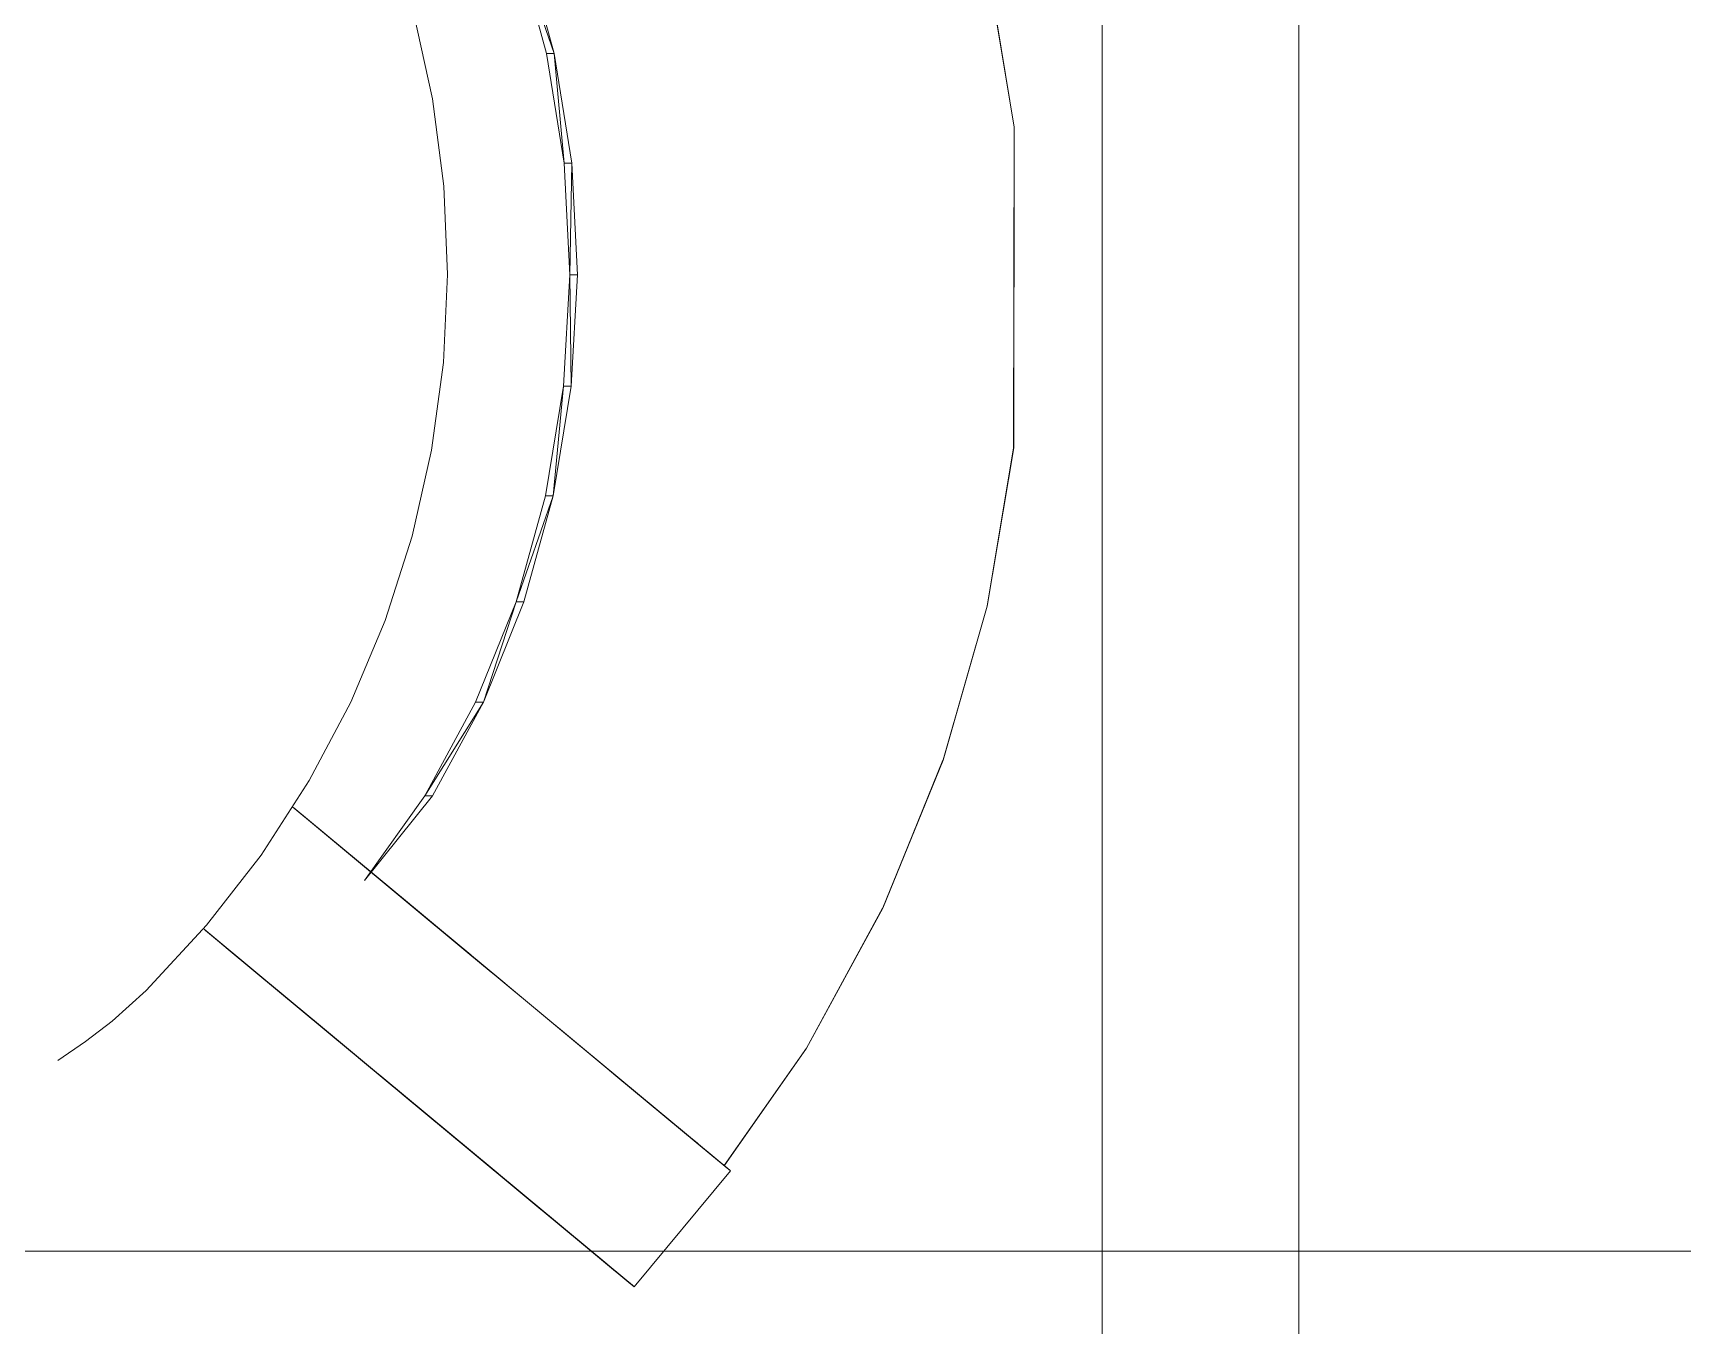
# Model space of a CAD drawing. Extents: x -566 to 72611, y -487 to 32334.
# Drawn here: x 146.07 to 158.41, y 104.58 to 114.25 of the extents above; entities that cross this region are included whole.
import ezdxf

# ---------------------------------------------------------------- set-up
doc = ezdxf.new("R2010")
doc.units = 0
doc.header["$LTSCALE"] = 0.5
doc.header["$MEASUREMENT"] = 0
doc.layers.add('ceilling', color=141, linetype='CONTINUOUS', lineweight=18)
doc.layers.add('floor', color=7, linetype='CONTINUOUS', lineweight=5, true_color=0xcfcfcf)
doc.layers.add('layout', color=7, linetype='CONTINUOUS', lineweight=5, true_color=0xcfcfcf)

msp = doc.modelspace()

# ---------------------------------------------------------------- hatches: boundary and pattern name
at = {"layer": 'floor'}
h = msp.add_hatch(dxfattribs=at)
h.set_pattern_fill('ANSI37', color=256, scale=100, angle=45)
h.set_pattern_definition([(90, (243.028, 267.632), (-12.5, 9e-16), []), (180, (243.028, 267.632), (-9e-16, -12.5), [])])
h.paths.add_polyline_path([(253.46925, 349.5), (154.11744, 349.5), (154.11744, 348.5), (101.14781, 348.5), (101.14781, 349.5), (0, 349.5), (0, 344.5), (36, 344.5, -0.33835703), (0, 308.66941), (0, 308.5), (0, 173.75), (253.46925, 173.75)])
h.paths.add_polyline_path([(36, 344.5), (0, 344.5), (0, 308.66941, 0.33835703)], flags=17)
h.paths.add_polyline_path([(253.46925, 173.75), (0, 173.75), (0, 173.74997), (0, 169.75), (253.46925, 169.75)])
h.paths.add_polyline_path([(253.46925, 169.75), (0, 169.75), (0, 149.21137), (36, 149.21137, -0.33835703), (0, 113.38078), (0, 113.21137), (0, 29.94998), (0, -5), (253.46925, -5)])
h.paths.add_polyline_path([(36, 149.21137), (0, 149.21137), (0, 113.38078, 0.33835703)], flags=17)
h.paths.add_polyline_path([(575.25, 169.75), (510, 169.75), (474.75, 169.75), (327.5, 169.75), (285.46925, 169.75), (285.46925, 165.75), (253.46925, 165.75), (253.46925, -5), (263.99725, -5), (263.99725, 95.99051), (287, 95.99051), (287, 97.5), (292, 97.5), (292, -5), (341.25, -5), (341.25, 13.02988), (341.25012, 15.02988), (346.24839, 15.02988, 0.36108524), (374.08728, 41.24999), (346.25012, 41.24999), (346.25012, 42.99999), (341.25, 42.99999), (341.25, 44.99999), (341.25, 97.5), (357.75, 97.5), (405.75, 97.5), (575.25, 97.5)])

# ---------------------------------------------------------------- linework, layer by layer
at = {"layer": 'ceilling'}
msp.add_line((154.06343, 169.75), (154.06343, -5), dxfattribs=at)
at = {"layer": 'layout'}
for points in [[(149.91075, 114.09365, 61.95813), (149.91075, 114.09365, 61.95813), (149.96824, 114.09352, 62.84769), (149.69408, 114.88676, 61.97227)], [(149.75157, 114.88663, 62.86182), (149.75157, 114.88663, 62.86182), (149.69408, 114.88676, 61.97227), (149.96824, 114.09352, 62.84769)], [(153.21203, 114.72788, 71.92255), (153.21203, 114.72788, 71.92255), (153.21081, 114.727, 71.96275), (153.40704, 113.54371, 71.91182)], [(149.0573, 113.75533, 58.93004), (149.0573, 113.75533, 58.93004), (148.91438, 114.40019, 58.93004), (149.0573, 113.75533, 60.05685)], [(148.91438, 114.40019, 60.05685), (148.91438, 114.40019, 60.05685), (149.0573, 113.75533, 60.05685), (148.91438, 114.40019, 58.93004)], [(149.91075, 114.09365, 61.95813), (149.91075, 114.09365, 61.95813), (150.04141, 113.2734, 61.94955), (149.96824, 114.09352, 62.84769)], [(150.09891, 113.27327, 62.83911), (150.09891, 113.27327, 62.83911), (149.96824, 114.09352, 62.84769), (150.04141, 113.2734, 61.94955)], [(149.14294, 113.10074, 58.93004), (149.14294, 113.10074, 58.93004), (149.0573, 113.75533, 58.93004), (149.14294, 113.10074, 60.05685)], [(149.0573, 113.75533, 60.05685), (149.0573, 113.75533, 60.05685), (149.14294, 113.10074, 60.05685), (149.0573, 113.75533, 58.93004)], [(153.40307, 111.14524, 71.92437), (153.40307, 111.14524, 71.92437), (153.40704, 113.54371, 71.91182), (153.40185, 111.14601, 71.96455)], [(150.04141, 113.2734, 61.94955), (150.04141, 113.2734, 61.94955), (150.08392, 112.43953, 61.94669), (150.09891, 113.27327, 62.83911)], [(150.14153, 112.4394, 62.83624), (150.14153, 112.4394, 62.83624), (150.09891, 113.27327, 62.83911), (150.08392, 112.43953, 61.94669)], [(149.17047, 112.44137, 58.93004), (149.17047, 112.44137, 58.93004), (149.14294, 113.10074, 58.93004), (149.17047, 112.44137, 60.05685)], [(149.14294, 113.10074, 60.05685), (149.14294, 113.10074, 60.05685), (149.17047, 112.44137, 60.05685), (149.14294, 113.10074, 58.93004)], [(149.13988, 111.78211, 58.93004), (149.13988, 111.78211, 58.93004), (149.17047, 112.44137, 58.93004), (149.13988, 111.78211, 60.05685)], [(149.17047, 112.44137, 60.05685), (149.17047, 112.44137, 60.05685), (149.13988, 111.78211, 60.05685), (149.17047, 112.44137, 58.93004)], [(150.08392, 112.43953, 61.94669), (150.08392, 112.43953, 61.94669), (150.09504, 111.60576, 62.83911), (150.03755, 111.6059, 61.94955)], [(150.14153, 112.4394, 62.83624), (150.14153, 112.4394, 62.83624), (150.08392, 112.43953, 61.94669), (150.09504, 111.60576, 62.83911)], [(149.05121, 111.12793, 58.93004), (149.05121, 111.12793, 58.93004), (149.13988, 111.78211, 58.93004), (149.05121, 111.12793, 60.05685)], [(149.13988, 111.78211, 60.05685), (149.13988, 111.78211, 60.05685), (149.05121, 111.12793, 60.05685), (149.13988, 111.78211, 58.93004)], [(149.90308, 110.78626, 61.95813), (149.90308, 110.78626, 61.95813), (149.96058, 110.78613, 62.84769), (150.03755, 111.6059, 61.94955)], [(150.09504, 111.60576, 62.83911), (150.09504, 111.60576, 62.83911), (150.03755, 111.6059, 61.94955), (149.96058, 110.78613, 62.84769)], [(148.90531, 110.48373, 58.93004), (148.90531, 110.48373, 58.93004), (149.05121, 111.12793, 58.93004), (148.90531, 110.48373, 60.05685)], [(149.05121, 111.12793, 60.05685), (149.05121, 111.12793, 60.05685), (148.90531, 110.48373, 60.05685), (149.05121, 111.12793, 58.93004)], [(153.40307, 111.14524, 71.92437), (153.40307, 111.14524, 71.92437), (153.20416, 109.96189, 71.94748), (153.40063, 111.14491, 71.88413)], [(149.90308, 110.78626, 61.95813), (149.90308, 110.78626, 61.95813), (149.68274, 109.99416, 61.97227), (149.96058, 110.78613, 62.84769)], [(149.74023, 109.99403, 62.86182), (149.74023, 109.99403, 62.86182), (149.96058, 110.78613, 62.84769), (149.68274, 109.99416, 61.97227)], [(148.70304, 109.85428, 58.93004), (148.70304, 109.85428, 58.93004), (148.90531, 110.48373, 58.93004), (148.70304, 109.85428, 60.05685)], [(148.90531, 110.48373, 60.05685), (148.90531, 110.48373, 60.05685), (148.70304, 109.85428, 60.05685), (148.90531, 110.48373, 58.93004)], [(149.38009, 109.24273, 61.99172), (149.38009, 109.24273, 61.99172), (149.43759, 109.24259, 62.88128), (149.68274, 109.99416, 61.97227)], [(149.74023, 109.99403, 62.86182), (149.74023, 109.99403, 62.86182), (149.68274, 109.99416, 61.97227), (149.43759, 109.24259, 62.88128)], [(152.87678, 108.80954, 71.98148), (152.87678, 108.80954, 71.98148), (153.20416, 109.96189, 71.94748), (152.87568, 108.81141, 72.02164)], [(148.44613, 109.24434, 58.93004), (148.44613, 109.24434, 58.93004), (148.70304, 109.85428, 58.93004), (148.44613, 109.24434, 60.05685)], [(148.70304, 109.85428, 60.05685), (148.70304, 109.85428, 60.05685), (148.44613, 109.24434, 60.05685), (148.70304, 109.85428, 58.93004)], [(148.13643, 108.65845, 58.93004), (148.13643, 108.65845, 58.93004), (148.44613, 109.24434, 58.93004), (148.13643, 108.65845, 60.05685)], [(148.44613, 109.24434, 60.05685), (148.44613, 109.24434, 60.05685), (148.13643, 108.65845, 60.05685), (148.44613, 109.24434, 58.93004)], [(149.38009, 109.24273, 61.99172), (149.38009, 109.24273, 61.99172), (149.00018, 108.54436, 62.01618), (149.43759, 109.24259, 62.88128)], [(149.05767, 108.54422, 62.90574), (149.05767, 108.54422, 62.90574), (149.43759, 109.24259, 62.88128), (149.00018, 108.54436, 62.01618)], [(152.87568, 108.81141, 72.02164), (152.87568, 108.81141, 72.02164), (152.42427, 107.70546, 72.06605), (152.87678, 108.80954, 71.98148)], [(152.42512, 107.7031, 72.0259), (152.42512, 107.7031, 72.0259), (152.87678, 108.80954, 71.98148), (152.42427, 107.70546, 72.06605)], [(152.87678, 108.80954, 71.98148), (152.87678, 108.80954, 71.98148), (152.42512, 107.7031, 72.0259), (152.87421, 108.809, 71.94125)], [(147.77612, 108.101, 58.93004), (147.77612, 108.101, 58.93004), (148.13643, 108.65845, 58.93004), (147.77612, 108.101, 60.05685)], [(148.13643, 108.65845, 60.05685), (148.13643, 108.65845, 60.05685), (147.77612, 108.101, 60.05685), (148.13643, 108.65845, 58.93004)], [(148.88258, 107.73655, 59.12624), (148.88258, 107.73655, 59.12624), (148.86272, 107.75308, 58.90376), (148.01414, 108.45842, 59.01377)], [(148.0346, 108.44143, 59.24274), (148.0346, 108.44143, 59.24274), (148.88258, 107.73655, 59.12624), (148.01414, 108.45842, 59.01377)], [(148.02059, 108.45303, 53.44645), (148.02059, 108.45303, 53.44645), (148.91755, 107.70748, 53.0002), (148.06957, 108.41233, 52.88348)], [(148.86979, 107.74723, 53.55014), (148.86979, 107.74723, 53.55014), (148.91755, 107.70748, 53.0002), (148.02059, 108.45303, 53.44645)], [(149.00018, 108.54436, 62.01618), (149.00018, 108.54436, 62.01618), (148.54924, 107.91064, 62.04524), (149.05767, 108.54422, 62.90574)], [(148.90366, 107.71908, 59.34856), (148.90366, 107.71908, 59.34856), (148.88258, 107.73655, 59.12624), (148.0346, 108.44143, 59.24274)], [(148.05617, 108.42344, 59.47154), (148.05617, 108.42344, 59.47154), (148.90366, 107.71908, 59.34856), (148.0346, 108.44143, 59.24274)], [(148.92449, 107.70176, 59.55784), (148.92449, 107.70176, 59.55784), (148.90366, 107.71908, 59.34856), (148.05617, 108.42344, 59.47154)], [(148.08017, 108.40348, 59.71208), (148.08017, 108.40348, 59.71208), (148.92449, 107.70176, 59.55784), (148.05617, 108.42344, 59.47154)], [(148.06957, 108.41233, 52.88348), (148.06957, 108.41233, 52.88348), (148.97104, 107.66307, 52.45103), (148.12428, 108.36685, 52.32131)], [(148.91755, 107.70748, 53.0002), (148.91755, 107.70748, 53.0002), (148.97104, 107.66307, 52.45103), (148.06957, 108.41233, 52.88348)], [(149.44888, 107.26588, 63.17395), (149.44888, 107.26588, 63.17395), (148.92449, 107.70176, 59.55784), (148.08017, 108.40348, 59.71208)], [(148.61125, 107.96213, 63.37397), (148.61125, 107.96213, 63.37397), (149.44888, 107.26588, 63.17395), (148.08017, 108.40348, 59.71208)], [(148.12428, 108.36685, 52.32131), (148.12428, 108.36685, 52.32131), (149.03013, 107.61396, 51.90273), (148.18471, 108.3166, 51.76002)], [(148.97104, 107.66307, 52.45103), (148.97104, 107.66307, 52.45103), (149.03013, 107.61396, 51.90273), (148.12428, 108.36685, 52.32131)], [(148.18471, 108.3166, 51.76002), (148.18471, 108.3166, 51.76002), (149.09482, 107.56016, 51.35538), (148.25098, 108.26152, 51.1997)], [(149.03013, 107.61396, 51.90273), (149.03013, 107.61396, 51.90273), (149.09482, 107.56016, 51.35538), (148.18471, 108.3166, 51.76002)], [(148.25098, 108.26152, 51.1997), (148.25098, 108.26152, 51.1997), (149.16512, 107.50171, 50.80907), (148.32299, 108.20169, 50.64045)], [(149.09482, 107.56016, 51.35538), (149.09482, 107.56016, 51.35538), (149.16512, 107.50171, 50.80907), (148.25098, 108.26152, 51.1997)], [(148.32299, 108.20169, 50.64045), (148.32299, 108.20169, 50.64045), (149.24115, 107.43857, 50.26387), (148.40072, 108.13705, 50.08234)], [(149.16512, 107.50171, 50.80907), (149.16512, 107.50171, 50.80907), (149.24115, 107.43857, 50.26387), (148.32299, 108.20169, 50.64045)], [(147.36817, 107.57615, 58.93004), (147.36817, 107.57615, 58.93004), (147.77612, 108.101, 58.93004), (147.36817, 107.57615, 60.05685)], [(147.77612, 108.101, 60.05685), (147.77612, 108.101, 60.05685), (147.36817, 107.57615, 60.05685), (147.77612, 108.101, 58.93004)], [(148.40072, 108.13705, 50.08234), (148.40072, 108.13705, 50.08234), (149.32265, 107.37082, 49.71989), (148.48418, 108.06768, 49.52547)], [(149.24115, 107.43857, 50.26387), (149.24115, 107.43857, 50.26387), (149.32265, 107.37082, 49.71989), (148.40072, 108.13705, 50.08234)], [(148.48418, 108.06768, 49.52547), (148.48418, 108.06768, 49.52547), (149.41001, 107.29813, 49.17523), (148.57312, 107.9938, 48.97174)], [(149.32265, 107.37082, 49.71989), (149.32265, 107.37082, 49.71989), (149.41001, 107.29813, 49.17523), (148.48418, 108.06768, 49.52547)], [(148.57312, 107.9938, 48.97174), (148.57312, 107.9938, 48.97174), (149.49676, 107.22603, 48.64936), (148.66011, 107.92149, 48.44434)], [(149.41001, 107.29813, 49.17523), (149.41001, 107.29813, 49.17523), (149.49676, 107.22603, 48.64936), (148.57312, 107.9938, 48.97174)], [(149.15696, 107.50853, 66.49699), (149.15696, 107.50853, 66.49699), (148.61125, 107.96213, 63.37397), (149.34288, 107.35401, 67.56084)], [(148.66011, 107.92149, 48.44434), (148.66011, 107.92149, 48.44434), (149.5829, 107.15445, 48.12128), (148.74588, 107.85021, 47.9185)], [(149.49676, 107.22603, 48.64936), (149.49676, 107.22603, 48.64936), (149.5829, 107.15445, 48.12128), (148.66011, 107.92149, 48.44434)], [(148.74588, 107.85021, 47.9185), (148.74588, 107.85021, 47.9185), (149.66806, 107.08367, 47.59299), (148.83068, 107.77973, 47.39245)], [(149.5829, 107.15445, 48.12128), (149.5829, 107.15445, 48.12128), (149.66806, 107.08367, 47.59299), (148.74588, 107.85021, 47.9185)], [(148.83068, 107.77973, 47.39245), (148.83068, 107.77973, 47.39245), (149.75237, 107.01365, 47.06447), (148.9145, 107.71002, 46.86617)], [(149.66806, 107.08367, 47.59299), (149.66806, 107.08367, 47.59299), (149.75237, 107.01365, 47.06447), (148.83068, 107.77973, 47.39245)], [(152.42512, 107.7031, 72.0259), (152.42512, 107.7031, 72.0259), (151.85494, 106.65685, 72.0802), (152.42255, 107.70244, 71.98568)], [(146.91538, 107.08785, 58.93004), (146.91538, 107.08785, 58.93004), (147.36817, 107.57615, 58.93004), (146.91538, 107.08785, 60.05685)], [(147.36817, 107.57615, 60.05685), (147.36817, 107.57615, 60.05685), (146.91538, 107.08785, 60.05685), (147.36817, 107.57615, 58.93004)], [(147.3493, 107.54577, 52.88348), (147.3493, 107.54577, 52.88348), (147.404, 107.50029, 52.32131), (148.25076, 106.79652, 52.45103)], [(148.19728, 106.84092, 53.0002), (148.19728, 106.84092, 53.0002), (147.3493, 107.54577, 52.88348), (148.25076, 106.79652, 52.45103)], [(148.7286, 106.39932, 63.17395), (148.7286, 106.39932, 63.17395), (147.3599, 107.53693, 59.71208), (148.20422, 106.83517, 59.55784)], [(147.89098, 107.09557, 63.37397), (147.89098, 107.09557, 63.37397), (147.3599, 107.53693, 59.71208), (148.7286, 106.39932, 63.17395)], [(147.404, 107.50029, 52.32131), (147.404, 107.50029, 52.32131), (147.46443, 107.45001, 51.76002), (148.30985, 106.7474, 51.90273)], [(148.25076, 106.79652, 52.45103), (148.25076, 106.79652, 52.45103), (147.404, 107.50029, 52.32131), (148.30985, 106.7474, 51.90273)], [(147.46443, 107.45001, 51.76002), (147.46443, 107.45001, 51.76002), (147.53071, 107.39496, 51.1997), (148.37455, 106.6936, 51.35538)], [(148.30985, 106.7474, 51.90273), (148.30985, 106.7474, 51.90273), (147.46443, 107.45001, 51.76002), (148.37455, 106.6936, 51.35538)], [(147.53071, 107.39496, 51.1997), (147.53071, 107.39496, 51.1997), (147.60272, 107.3351, 50.64045), (148.44485, 106.63515, 50.80906)], [(148.37455, 106.6936, 51.35538), (148.37455, 106.6936, 51.35538), (147.53071, 107.39496, 51.1997), (148.44485, 106.63515, 50.80906)], [(147.60272, 107.3351, 50.64045), (147.60272, 107.3351, 50.64045), (147.68045, 107.2705, 50.08234), (148.52087, 106.57201, 50.26387)], [(148.44485, 106.63515, 50.80906), (148.44485, 106.63515, 50.80906), (147.60272, 107.3351, 50.64045), (148.52087, 106.57201, 50.26387)], [(147.68045, 107.2705, 50.08234), (147.68045, 107.2705, 50.08234), (147.76391, 107.20112, 49.52547), (148.60238, 106.50426, 49.71989)], [(148.52087, 106.57201, 50.26387), (148.52087, 106.57201, 50.26387), (147.68045, 107.2705, 50.08234), (148.60238, 106.50426, 49.71989)], [(146.66277, 106.85876, 60.05685), (146.66277, 106.85876, 60.05685), (146.66277, 106.85876, 58.93004), (146.91538, 107.08785, 60.05685)], [(146.91538, 107.08785, 58.93004), (146.91538, 107.08785, 58.93004), (146.91538, 107.08785, 60.05685), (146.66277, 106.85876, 58.93004)], [(147.76391, 107.20112, 49.52547), (147.76391, 107.20112, 49.52547), (147.85285, 107.12724, 48.97174), (148.68974, 106.43158, 49.17523)], [(148.60238, 106.50426, 49.71989), (148.60238, 106.50426, 49.71989), (147.76391, 107.20112, 49.52547), (148.68974, 106.43158, 49.17523)], [(147.85285, 107.12724, 48.97174), (147.85285, 107.12724, 48.97174), (147.93984, 107.05493, 48.44434), (148.77649, 106.35948, 48.64935)], [(148.68974, 106.43158, 49.17523), (148.68974, 106.43158, 49.17523), (147.85285, 107.12724, 48.97174), (148.77649, 106.35948, 48.64935)], [(149.27114, 105.94832, 66.27911), (149.27114, 105.94832, 66.27911), (147.89098, 107.09557, 63.37397), (148.7286, 106.39932, 63.17395)], [(148.43668, 106.64197, 66.49699), (148.43668, 106.64197, 66.49699), (147.89098, 107.09557, 63.37397), (149.27114, 105.94832, 66.27911)], [(147.93984, 107.05493, 48.44434), (147.93984, 107.05493, 48.44434), (148.02561, 106.98365, 47.9185), (148.86262, 106.2879, 48.12128)], [(148.77649, 106.35948, 48.64935), (148.77649, 106.35948, 48.64935), (147.93984, 107.05493, 48.44434), (148.86262, 106.2879, 48.12128)], [(148.02561, 106.98365, 47.9185), (148.02561, 106.98365, 47.9185), (148.11041, 106.91318, 47.39245), (148.94779, 106.21711, 47.59299)], [(148.86262, 106.2879, 48.12128), (148.86262, 106.2879, 48.12128), (148.02561, 106.98365, 47.9185), (148.94779, 106.21711, 47.59299)], [(150.83707, 106.11208, 70.61703), (150.83707, 106.11208, 70.61703), (150.78176, 106.15802, 70.39111), (149.75237, 107.01365, 47.06447)], [(149.96266, 106.83878, 70.68393), (149.96266, 106.83878, 70.68393), (150.83707, 106.11208, 70.61703), (149.75237, 107.01365, 47.06447)], [(146.46295, 106.70657, 60.05685), (146.46295, 106.70657, 60.05685), (146.46295, 106.70657, 58.93004), (146.66277, 106.85876, 60.05685)], [(146.66277, 106.85876, 58.93004), (146.66277, 106.85876, 58.93004), (146.66277, 106.85876, 60.05685), (146.46295, 106.70657, 58.93004)], [(148.11041, 106.91318, 47.39245), (148.11041, 106.91318, 47.39245), (148.19423, 106.84346, 46.86617), (149.0321, 106.14709, 47.06447)], [(148.94779, 106.21711, 47.59299), (148.94779, 106.21711, 47.59299), (148.11041, 106.91318, 47.39245), (149.0321, 106.14709, 47.06447)], [(148.19423, 106.84346, 46.86617), (148.19423, 106.84346, 46.86617), (148.2772, 106.77454, 46.33966), (149.11531, 106.0779, 46.53571)], [(149.0321, 106.14709, 47.06447), (149.0321, 106.14709, 47.06447), (148.19423, 106.84346, 46.86617), (149.11531, 106.0779, 46.53571)], [(150.89446, 106.06428, 70.84214), (150.89446, 106.06428, 70.84214), (150.83707, 106.11208, 70.61703), (149.96266, 106.83878, 70.68393)], [(150.01395, 106.79621, 70.83027), (150.01395, 106.79621, 70.83027), (150.89446, 106.06428, 70.84214), (149.96266, 106.83878, 70.68393)], [(148.2772, 106.77454, 46.33966), (148.2772, 106.77454, 46.33966), (148.3592, 106.70639, 45.81293), (149.19767, 106.00944, 46.00674)], [(149.11531, 106.0779, 46.53571), (149.11531, 106.0779, 46.53571), (148.2772, 106.77454, 46.33966), (149.19767, 106.00944, 46.00674)], [(150.06719, 106.75193, 70.97549), (150.06719, 106.75193, 70.97549), (150.89446, 106.06428, 70.84214), (150.01395, 106.79621, 70.83027)], [(150.95428, 106.01464, 71.06638), (150.95428, 106.01464, 71.06638), (150.89446, 106.06428, 70.84214), (150.06719, 106.75193, 70.97549)], [(150.12251, 106.70594, 71.11958), (150.12251, 106.70594, 71.11958), (150.95428, 106.01464, 71.06638), (150.06719, 106.75193, 70.97549)], [(146.25608, 106.56371, 60.05685), (146.25608, 106.56371, 60.05685), (146.25608, 106.56371, 58.93004), (146.46295, 106.70657, 60.05685)], [(146.46295, 106.70657, 58.93004), (146.46295, 106.70657, 58.93004), (146.46295, 106.70657, 60.05685), (146.25608, 106.56371, 58.93004)], [(148.3592, 106.70639, 45.81293), (148.3592, 106.70639, 45.81293), (148.44022, 106.63903, 45.28599), (149.27906, 105.94181, 45.47755)], [(149.19767, 106.00944, 46.00674), (149.19767, 106.00944, 46.00674), (148.3592, 106.70639, 45.81293), (149.27906, 105.94181, 45.47755)], [(149.45694, 105.79393, 67.34216), (149.45694, 105.79393, 67.34216), (148.43668, 106.64197, 66.49699), (149.27114, 105.94832, 66.27911)], [(148.62261, 106.48746, 67.56084), (148.62261, 106.48746, 67.56084), (148.43668, 106.64197, 66.49699), (149.45694, 105.79393, 67.34216)], [(148.44022, 106.63903, 45.28599), (148.44022, 106.63903, 45.28599), (148.52026, 106.57247, 44.75883), (149.35947, 105.87497, 44.94815)], [(149.27906, 105.94181, 45.47755), (149.27906, 105.94181, 45.47755), (148.44022, 106.63903, 45.28599), (149.35947, 105.87497, 44.94815)], [(151.01617, 105.96317, 71.28973), (151.01617, 105.96317, 71.28973), (150.95428, 106.01464, 71.06638), (150.12251, 106.70594, 71.11958)], [(150.17989, 106.65829, 71.26247), (150.17989, 106.65829, 71.26247), (151.01617, 105.96317, 71.28973), (150.12251, 106.70594, 71.11958)], [(150.23923, 106.60892, 71.40414), (150.23923, 106.60892, 71.40414), (151.01617, 105.96317, 71.28973), (150.17989, 106.65829, 71.26247)], [(151.08026, 105.90986, 71.51215), (151.08026, 105.90986, 71.51215), (151.01617, 105.96317, 71.28973), (150.23923, 106.60892, 71.40414)], [(150.30063, 106.55794, 71.54452), (150.30063, 106.55794, 71.54452), (151.08026, 105.90986, 71.51215), (150.23923, 106.60892, 71.40414)], [(151.23947, 105.7776, 72.16083), (151.23947, 105.7776, 72.16083), (151.85494, 106.65685, 72.0802), (151.23911, 105.78065, 72.20093)], [(148.52026, 106.57247, 44.75883), (148.52026, 106.57247, 44.75883), (148.59946, 106.50668, 44.23145), (149.43891, 105.8089, 44.41853)], [(149.35947, 105.87497, 44.94815), (149.35947, 105.87497, 44.94815), (148.52026, 106.57247, 44.75883), (149.43891, 105.8089, 44.41853)], [(148.59946, 106.50668, 44.23145), (148.59946, 106.50668, 44.23145), (148.67768, 106.44167, 43.70387), (149.51749, 105.74362, 43.88869)], [(149.43891, 105.8089, 44.41853), (149.43891, 105.8089, 44.41853), (148.59946, 106.50668, 44.23145), (149.51749, 105.74362, 43.88869)], [(149.49191, 105.76489, 67.54053), (149.49191, 105.76489, 67.54053), (148.62261, 106.48746, 67.56084), (149.45694, 105.79393, 67.34216)], [(149.52724, 105.73548, 67.73835), (149.52724, 105.73548, 67.73835), (148.62261, 106.48746, 67.56084), (149.49191, 105.76489, 67.54053)], [(148.65794, 106.45805, 67.76163), (148.65794, 106.45805, 67.76163), (148.62261, 106.48746, 67.56084), (149.52724, 105.73548, 67.73835)], [(151.14654, 105.85474, 71.7336), (151.14654, 105.85474, 71.7336), (151.08026, 105.90986, 71.51215), (150.30063, 106.55794, 71.54452)], [(150.36386, 106.5053, 71.68359), (150.36386, 106.5053, 71.68359), (151.14654, 105.85474, 71.7336), (150.30063, 106.55794, 71.54452)], [(150.42917, 106.45104, 71.82132), (150.42917, 106.45104, 71.82132), (151.14654, 105.85474, 71.7336), (150.36386, 106.5053, 71.68359)], [(149.56318, 105.70567, 67.93604), (149.56318, 105.70567, 67.93604), (148.65794, 106.45805, 67.76163), (149.52724, 105.73548, 67.73835)], [(148.69388, 106.42818, 67.96268), (148.69388, 106.42818, 67.96268), (148.65794, 106.45805, 67.76163), (149.56318, 105.70567, 67.93604)], [(148.67768, 106.44167, 43.70387), (148.67768, 106.44167, 43.70387), (148.75492, 106.37747, 43.17608), (149.5951, 105.67914, 43.35866)], [(149.51749, 105.74362, 43.88869), (149.51749, 105.74362, 43.88869), (148.67768, 106.44167, 43.70387), (149.5951, 105.67914, 43.35866)], [(149.59949, 105.67541, 68.13358), (149.59949, 105.67541, 68.13358), (148.69388, 106.42818, 67.96268), (149.56318, 105.70567, 67.93604)], [(148.73031, 106.39788, 68.16358), (148.73031, 106.39788, 68.16358), (148.69388, 106.42818, 67.96268), (149.59949, 105.67541, 68.13358)], [(149.6364, 105.64474, 68.33097), (149.6364, 105.64474, 68.33097), (148.73031, 106.39788, 68.16358), (149.59949, 105.67541, 68.13358)], [(148.76735, 106.36713, 68.36434), (148.76735, 106.36713, 68.36434), (148.73031, 106.39788, 68.16358), (149.6364, 105.64474, 68.33097)], [(148.83131, 106.31397, 42.64754), (148.83131, 106.31397, 42.64754), (149.67161, 105.61552, 42.82899), (148.75492, 106.37747, 43.17608)], [(149.5951, 105.67914, 43.35866), (149.5951, 105.67914, 43.35866), (148.75492, 106.37747, 43.17608), (149.67161, 105.61552, 42.82899)], [(149.67381, 105.61365, 68.52824), (149.67381, 105.61365, 68.52824), (148.76735, 106.36713, 68.36434), (149.6364, 105.64474, 68.33097)], [(148.80487, 106.33594, 68.56496), (148.80487, 106.33594, 68.56496), (148.76735, 106.36713, 68.36434), (149.67381, 105.61365, 68.52824)], [(151.21513, 105.79782, 71.95406), (151.21513, 105.79782, 71.95406), (151.14654, 105.85474, 71.7336), (150.42917, 106.45104, 71.82132)], [(150.49642, 106.39516, 71.95763), (150.49642, 106.39516, 71.95763), (151.21513, 105.79782, 71.95406), (150.42917, 106.45104, 71.82132)], [(151.2858, 105.73909, 72.1735), (151.2858, 105.73909, 72.1735), (151.21513, 105.79782, 71.95406), (150.49642, 106.39516, 71.95763)], [(150.5655, 106.33772, 72.09251), (150.5655, 106.33772, 72.09251), (151.2858, 105.73909, 72.1735), (150.49642, 106.39516, 71.95763)], [(149.71182, 105.5821, 68.72534), (149.71182, 105.5821, 68.72534), (148.80487, 106.33594, 68.56496), (149.67381, 105.61365, 68.52824)], [(148.84289, 106.30433, 68.76543), (148.84289, 106.30433, 68.76543), (148.80487, 106.33594, 68.56496), (149.71182, 105.5821, 68.72534)], [(149.7502, 105.55015, 68.9223), (149.7502, 105.55015, 68.9223), (148.84289, 106.30433, 68.76543), (149.71182, 105.5821, 68.72534)], [(148.88139, 106.27232, 68.96575), (148.88139, 106.27232, 68.96575), (148.84289, 106.30433, 68.76543), (149.7502, 105.55015, 68.9223)], [(149.78919, 105.5178, 69.11913), (149.78919, 105.5178, 69.11913), (148.88139, 106.27232, 68.96575), (149.7502, 105.55015, 68.9223)], [(148.9205, 106.23985, 69.16592), (148.9205, 106.23985, 69.16592), (148.88139, 106.27232, 68.96575), (149.78919, 105.5178, 69.11913)], [(149.82866, 105.48499, 69.31578), (149.82866, 105.48499, 69.31578), (148.9205, 106.23985, 69.16592), (149.78919, 105.5178, 69.11913)], [(148.96009, 106.20695, 69.36595), (148.96009, 106.20695, 69.36595), (148.9205, 106.23985, 69.16592), (149.82866, 105.48499, 69.31578)], [(150.63653, 106.27866, 72.22591), (150.63653, 106.27866, 72.22591), (151.2858, 105.73909, 72.1735), (150.5655, 106.33772, 72.09251)], [(151.28482, 105.73989, 72.2136), (151.28482, 105.73989, 72.2136), (151.2858, 105.73909, 72.1735), (150.63653, 106.27866, 72.22591)], [(151.28031, 105.74362, 72.25334), (151.28031, 105.74362, 72.25334), (151.28482, 105.73989, 72.2136), (150.63653, 106.27866, 72.22591)], [(150.70951, 106.21806, 72.35779), (150.70951, 106.21806, 72.35779), (151.28031, 105.74362, 72.25334), (150.63653, 106.27866, 72.22591)], [(149.86862, 105.45179, 69.51229), (149.86862, 105.45179, 69.51229), (148.96009, 106.20695, 69.36595), (149.82866, 105.48499, 69.31578)], [(149.00018, 106.17359, 69.56581), (149.00018, 106.17359, 69.56581), (148.96009, 106.20695, 69.36595), (149.86862, 105.45179, 69.51229)], [(149.90883, 105.41834, 69.70747), (149.90883, 105.41834, 69.70747), (149.00018, 106.17359, 69.56581), (149.86862, 105.45179, 69.51229)], [(149.04075, 106.13984, 69.76553), (149.04075, 106.13984, 69.76553), (149.00018, 106.17359, 69.56581), (149.90883, 105.41834, 69.70747)], [(149.95756, 105.37776, 69.93687), (149.95756, 105.37776, 69.93687), (149.04075, 106.13984, 69.76553), (149.90883, 105.41834, 69.70747)], [(149.08217, 106.10547, 69.96616), (149.08217, 106.10547, 69.96616), (149.04075, 106.13984, 69.76553), (149.95756, 105.37776, 69.93687)], [(150.00837, 105.33553, 70.16437), (150.00837, 105.33553, 70.16437), (149.08217, 106.10547, 69.96616), (149.95756, 105.37776, 69.93687)], [(149.13298, 106.06315, 70.20547), (149.13298, 106.06315, 70.20547), (149.08217, 106.10547, 69.96616), (150.00837, 105.33553, 70.16437)], [(151.27239, 105.7502, 72.29227), (151.27239, 105.7502, 72.29227), (151.28031, 105.74362, 72.25334), (150.70951, 106.21806, 72.35779)], [(151.26106, 105.75963, 72.32992), (151.26106, 105.75963, 72.32992), (151.27239, 105.7502, 72.29227), (150.70951, 106.21806, 72.35779)], [(151.24644, 105.77175, 72.36588), (151.24644, 105.77175, 72.36588), (151.26106, 105.75963, 72.32992), (150.70951, 106.21806, 72.35779)], [(150.73035, 106.20068, 72.39133), (150.73035, 106.20068, 72.39133), (151.24644, 105.77175, 72.36588), (150.70951, 106.21806, 72.35779)], [(151.22878, 105.78644, 72.39969), (151.22878, 105.78644, 72.39969), (151.24644, 105.77175, 72.36588), (150.73035, 106.20068, 72.39133)], [(150.75386, 106.18119, 72.42224), (150.75386, 106.18119, 72.42224), (151.22878, 105.78644, 72.39969), (150.73035, 106.20068, 72.39133)], [(151.20831, 105.80348, 72.43098), (151.20831, 105.80348, 72.43098), (151.22878, 105.78644, 72.39969), (150.75386, 106.18119, 72.42224)], [(150.77969, 106.15973, 72.45023), (150.77969, 106.15973, 72.45023), (151.20831, 105.80348, 72.43098), (150.75386, 106.18119, 72.42224)], [(151.18516, 105.82273, 72.4594), (151.18516, 105.82273, 72.4594), (151.20831, 105.80348, 72.43098), (150.77969, 106.15973, 72.45023)], [(150.80759, 106.13654, 72.47504), (150.80759, 106.13654, 72.47504), (151.18516, 105.82273, 72.4594), (150.77969, 106.15973, 72.45023)], [(151.15957, 105.84397, 72.48462), (151.15957, 105.84397, 72.48462), (151.18516, 105.82273, 72.4594), (150.80759, 106.13654, 72.47504)], [(150.83732, 106.11184, 72.49644), (150.83732, 106.11184, 72.49644), (151.15957, 105.84397, 72.48462), (150.80759, 106.13654, 72.47504)], [(151.13192, 105.86692, 72.50632), (151.13192, 105.86692, 72.50632), (151.15957, 105.84397, 72.48462), (150.83732, 106.11184, 72.49644)], [(150.86863, 106.08583, 72.51423), (150.86863, 106.08583, 72.51423), (151.13192, 105.86692, 72.50632), (150.83732, 106.11184, 72.49644)], [(150.06149, 105.29146, 70.39111), (150.06149, 105.29146, 70.39111), (149.13298, 106.06315, 70.20547), (150.00837, 105.33553, 70.16437)], [(149.18658, 106.01868, 70.44511), (149.18658, 106.01868, 70.44511), (149.13298, 106.06315, 70.20547), (150.06149, 105.29146, 70.39111)], [(150.1168, 105.2455, 70.61703), (150.1168, 105.2455, 70.61703), (149.18658, 106.01868, 70.44511), (150.06149, 105.29146, 70.39111)], [(149.24239, 105.97223, 70.68393), (149.24239, 105.97223, 70.68393), (149.18658, 106.01868, 70.44511), (150.1168, 105.2455, 70.61703)], [(151.11449, 105.88143, 72.517), (151.11449, 105.88143, 72.517), (151.13192, 105.86692, 72.50632), (150.86863, 106.08583, 72.51423)], [(150.90116, 106.05877, 72.52822), (150.90116, 106.05877, 72.52822), (151.11449, 105.88143, 72.517), (150.86863, 106.08583, 72.51423)], [(151.07185, 105.9169, 72.53825), (151.07185, 105.9169, 72.53825), (151.11449, 105.88143, 72.517), (150.90116, 106.05877, 72.52822)], [(150.93466, 106.03093, 72.53832), (150.93466, 106.03093, 72.53832), (151.07185, 105.9169, 72.53825), (150.90116, 106.05877, 72.52822)], [(150.93466, 106.03093, 72.53832), (150.93466, 106.03093, 72.53832), (151.03774, 105.94527, 72.54437), (150.96878, 106.00256, 72.5444)], [(150.93466, 106.03093, 72.53832), (150.93466, 106.03093, 72.53832), (151.07185, 105.9169, 72.53825), (151.03774, 105.94527, 72.54437)], [(151.00326, 105.97391, 72.54643), (151.00326, 105.97391, 72.54643), (151.03774, 105.94527, 72.54437), (150.96878, 106.00256, 72.5444)], [(150.17419, 105.19772, 70.84214), (150.17419, 105.19772, 70.84214), (149.24239, 105.97223, 70.68393), (150.1168, 105.2455, 70.61703)], [(149.29368, 105.92966, 70.83027), (149.29368, 105.92966, 70.83027), (149.24239, 105.97223, 70.68393), (150.17419, 105.19772, 70.84214)], [(149.34692, 105.88537, 70.97549), (149.34692, 105.88537, 70.97549), (149.29368, 105.92966, 70.83027), (150.17419, 105.19772, 70.84214)], [(150.23401, 105.14809, 71.06638), (150.23401, 105.14809, 71.06638), (149.34692, 105.88537, 70.97549), (150.17419, 105.19772, 70.84214)], [(149.40223, 105.83938, 71.11958), (149.40223, 105.83938, 71.11958), (149.34692, 105.88537, 70.97549), (150.23401, 105.14809, 71.06638)], [(150.2959, 105.09661, 71.28973), (150.2959, 105.09661, 71.28973), (149.40223, 105.83938, 71.11958), (150.23401, 105.14809, 71.06638)], [(149.45962, 105.79173, 71.26247), (149.45962, 105.79173, 71.26247), (149.40223, 105.83938, 71.11958), (150.2959, 105.09661, 71.28973)], [(149.51895, 105.74237, 71.40414), (149.51895, 105.74237, 71.40414), (149.45962, 105.79173, 71.26247), (150.2959, 105.09661, 71.28973)], [(150.35999, 105.0433, 71.51215), (150.35999, 105.0433, 71.51215), (149.51895, 105.74237, 71.40414), (150.2959, 105.09661, 71.28973)], [(149.58036, 105.69138, 71.54453), (149.58036, 105.69138, 71.54453), (149.51895, 105.74237, 71.40414), (150.35999, 105.0433, 71.51215)], [(150.56455, 104.87333, 72.2136), (150.56455, 104.87333, 72.2136), (150.56552, 104.87254, 72.1735), (151.28482, 105.73989, 72.2136)], [(151.2858, 105.73909, 72.1735), (151.2858, 105.73909, 72.1735), (151.28482, 105.73989, 72.2136), (150.56552, 104.87254, 72.1735)], [(150.42627, 104.98819, 71.7336), (150.42627, 104.98819, 71.7336), (149.58036, 105.69138, 71.54453), (150.35999, 105.0433, 71.51215)], [(149.64359, 105.63874, 71.68359), (149.64359, 105.63874, 71.68359), (149.58036, 105.69138, 71.54453), (150.42627, 104.98819, 71.7336)], [(149.7089, 105.58449, 71.82132), (149.7089, 105.58449, 71.82132), (149.64359, 105.63874, 71.68359), (150.42627, 104.98819, 71.7336)], [(150.49486, 104.93126, 71.95406), (150.49486, 104.93126, 71.95406), (149.7089, 105.58449, 71.82132), (150.42627, 104.98819, 71.7336)], [(149.77615, 105.5286, 71.95763), (149.77615, 105.5286, 71.95763), (149.7089, 105.58449, 71.82132), (150.49486, 104.93126, 71.95406)], [(150.56552, 104.87254, 72.1735), (150.56552, 104.87254, 72.1735), (149.77615, 105.5286, 71.95763), (150.49486, 104.93126, 71.95406)], [(149.84523, 105.47113, 72.09251), (149.84523, 105.47113, 72.09251), (149.77615, 105.5286, 71.95763), (150.56552, 104.87254, 72.1735)], [(149.91626, 105.4121, 72.22591), (149.91626, 105.4121, 72.22591), (149.84523, 105.47113, 72.09251), (150.56552, 104.87254, 72.1735)], [(150.56455, 104.87333, 72.2136), (150.56455, 104.87333, 72.2136), (149.91626, 105.4121, 72.22591), (150.56552, 104.87254, 72.1735)], [(150.56004, 104.87704, 72.25334), (150.56004, 104.87704, 72.25334), (149.91626, 105.4121, 72.22591), (150.56455, 104.87333, 72.2136)], [(149.98924, 105.3515, 72.3578), (149.98924, 105.3515, 72.3578), (149.91626, 105.4121, 72.22591), (150.56004, 104.87704, 72.25334)], [(150.55212, 104.88365, 72.29227), (150.55212, 104.88365, 72.29227), (149.98924, 105.3515, 72.3578), (150.56004, 104.87704, 72.25334)], [(150.54079, 104.89307, 72.32992), (150.54079, 104.89307, 72.32992), (149.98924, 105.3515, 72.3578), (150.55212, 104.88365, 72.29227)], [(150.52617, 104.90519, 72.36588), (150.52617, 104.90519, 72.36588), (149.98924, 105.3515, 72.3578), (150.54079, 104.89307, 72.32992)], [(150.01007, 105.33412, 72.39133), (150.01007, 105.33412, 72.39133), (149.98924, 105.3515, 72.3578), (150.52617, 104.90519, 72.36588)], [(150.5085, 104.91988, 72.39969), (150.5085, 104.91988, 72.39969), (150.01007, 105.33412, 72.39133), (150.52617, 104.90519, 72.36588)], [(150.03359, 105.31463, 72.42224), (150.03359, 105.31463, 72.42224), (150.01007, 105.33412, 72.39133), (150.5085, 104.91988, 72.39969)], [(150.48804, 104.93693, 72.43098), (150.48804, 104.93693, 72.43098), (150.03359, 105.31463, 72.42224), (150.5085, 104.91988, 72.39969)], [(150.05942, 105.29318, 72.45023), (150.05942, 105.29318, 72.45023), (150.03359, 105.31463, 72.42224), (150.48804, 104.93693, 72.43098)], [(150.46489, 104.95617, 72.4594), (150.46489, 104.95617, 72.4594), (150.05942, 105.29318, 72.45023), (150.48804, 104.93693, 72.43098)], [(150.08732, 105.26998, 72.47504), (150.08732, 105.26998, 72.47504), (150.05942, 105.29318, 72.45023), (150.46489, 104.95617, 72.4594)], [(150.4393, 104.97741, 72.48462), (150.4393, 104.97741, 72.48462), (150.08732, 105.26998, 72.47504), (150.46489, 104.95617, 72.4594)], [(150.11705, 105.24525, 72.49644), (150.11705, 105.24525, 72.49644), (150.08732, 105.26998, 72.47504), (150.4393, 104.97741, 72.48462)], [(150.41164, 105.00037, 72.50632), (150.41164, 105.00037, 72.50632), (150.11705, 105.24525, 72.49644), (150.4393, 104.97741, 72.48462)], [(150.14836, 105.21927, 72.51423), (150.14836, 105.21927, 72.51423), (150.11705, 105.24525, 72.49644), (150.41164, 105.00037, 72.50632)], [(150.39422, 105.01487, 72.517), (150.39422, 105.01487, 72.517), (150.14836, 105.21927, 72.51423), (150.41164, 105.00037, 72.50632)], [(150.18089, 105.19222, 72.52823), (150.18089, 105.19222, 72.52823), (150.14836, 105.21927, 72.51423), (150.39422, 105.01487, 72.517)], [(150.35158, 105.05034, 72.53825), (150.35158, 105.05034, 72.53825), (150.18089, 105.19222, 72.52823), (150.39422, 105.01487, 72.517)], [(150.21439, 105.16437, 72.53832), (150.21439, 105.16437, 72.53832), (150.18089, 105.19222, 72.52823), (150.35158, 105.05034, 72.53825)], [(150.31747, 105.07871, 72.54437), (150.31747, 105.07871, 72.54437), (150.21439, 105.16437, 72.53832), (150.35158, 105.05034, 72.53825)], [(150.24851, 105.136, 72.5444), (150.24851, 105.136, 72.5444), (150.21439, 105.16437, 72.53832), (150.31747, 105.07871, 72.54437)], [(150.28299, 105.10735, 72.54643), (150.28299, 105.10735, 72.54643), (150.24851, 105.136, 72.5444), (150.31747, 105.07871, 72.54437)], [(150.39422, 105.01487, 72.517), (150.39422, 105.01487, 72.517), (150.38228, 105.02476, 72.52426), (150.35158, 105.05034, 72.53825)]]:
    msp.add_3dface(points, dxfattribs=at)

doc.saveas('drawing.dxf')
